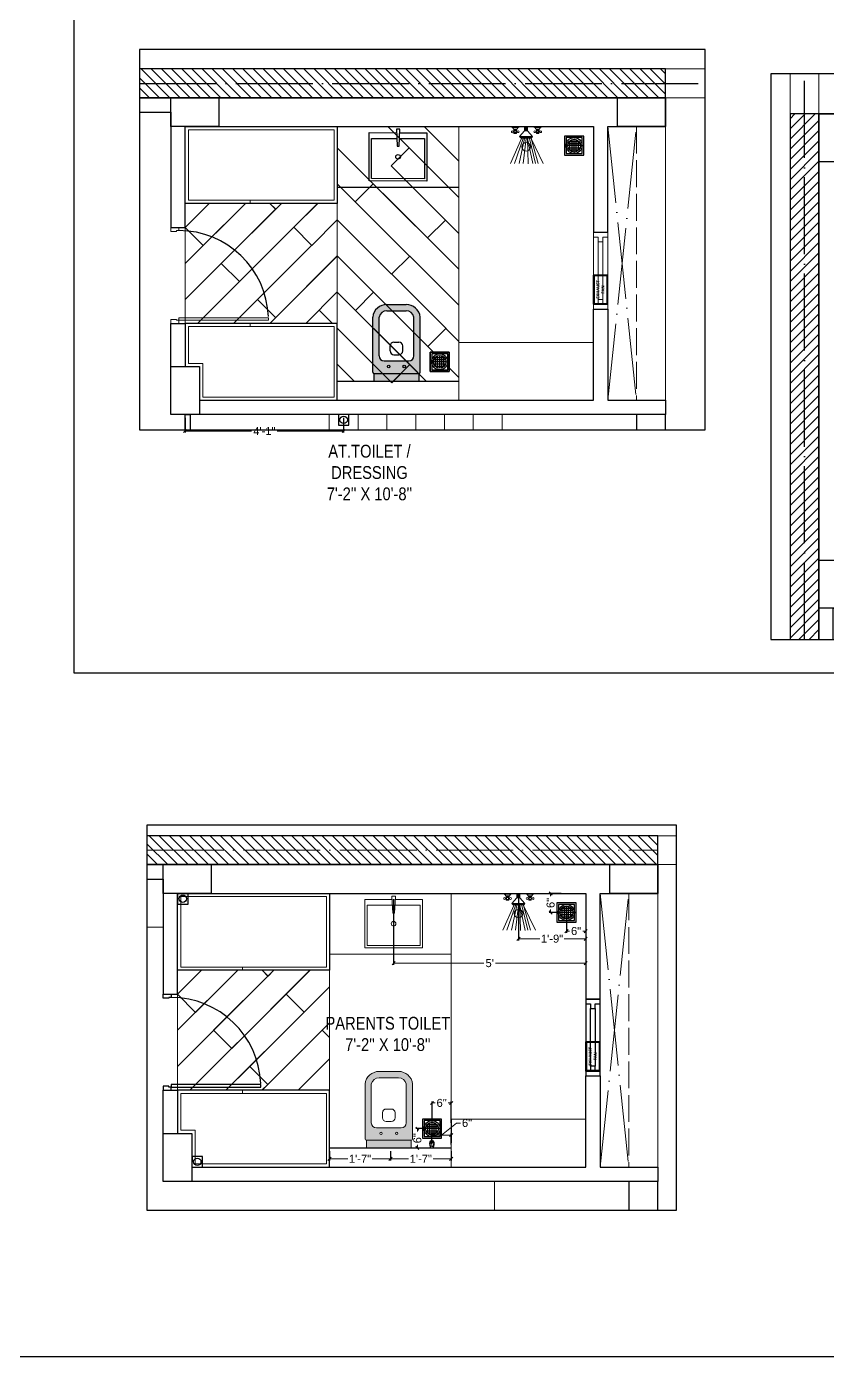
# Model space of a CAD drawing. Header units: millimetres. Extents: x 56222 to 3066687, y -650199 to -121287.
# Drawn here: x 156101 to 156351.2, y -179242.6 to -178827.1 of the extents above; entities that cross this region are included whole.
import ezdxf

# ---------------------------------------------------------------- set-up
doc = ezdxf.new("R2010")
doc.units = ezdxf.units.MM
doc.header["$MEASUREMENT"] = 0
doc.header["$PDMODE"] = 35
doc.linetypes.add('ACAD_ISO02W100', pattern=[15, 12, -3])
doc.linetypes.add('ACAD_ISO04W100', pattern=[30, 24, -3, 0, -3])
doc.layers.get('Defpoints').update_dxf_attribs({"color": 220})
for name, color, linetype in [('AR DOOR', 40, 'Continuous'), ('AR ELE-5', 134, 'Continuous'), ('SANIT', 232, 'Continuous'), ('WC-DET', 8, 'Continuous')]:
    doc.layers.add(name, color=color, linetype=linetype)
for name, color, linetype, lineweight in [('COLUMN', 1, 'Continuous', 30), ('dim05', 1, 'Continuous', 13), ('Electrical', 84, 'Continuous', 30), ('ELEVATION', 250, 'Continuous', 9), ('FIRST FLOOR ( TEXT )', 7, 'Continuous', 9), ('FURNITURE', 32, 'Continuous', 9), ('GROUND FLOOR', 7, 'Continuous', 9), ('GROUND FLOOR  ( HATCH )', 251, 'Continuous', 9), ('GROUND FLOOR  ( PLINE )', 251, 'Continuous', 30), ('GROUND FLOOR ( STAIR )', 251, 'Continuous', 9), ('SECOND FLOOR ( DW_RAIL )', 7, 'Continuous', 9), ('TILE', 14, 'Continuous', 9), ('UTILITY', 48, 'Continuous', 9), ('wall', 7, 'Continuous', 30), ('X_PLOT', 1, 'Continuous', 9), ('XX~SLAB ( BEAM )~ ( DIM )', 7, 'Continuous', 9)]:
    doc.layers.add(name, color=color, linetype=linetype, lineweight=lineweight)
doc.layers.add('XX~SLAB ( PLINE )', color=251, linetype='Continuous', plot=False)
doc.styles.add('Arial', font='arial.ttf')
doc.styles.add('KATHA', font='swissc.ttf')
doc.styles.get("Standard").update_dxf_attribs({"font": 'arial.ttf', "height": 6})
doc.dimstyles.new('ISO-25', dxfattribs={"dimtxt": 2.5, "dimasz": 1, "dimexe": 0.5, "dimexo": 1, "dimtad": 0, "dimdec": 1, "dimlunit": 4, "dimtxsty": 'Standard', "dimblk": 'OBLIQUE', "dimcen": 2.5, "dimclrd": 1, "dimclre": 1, "dimclrt": 5, "dimadec": 0, "dimazin": 0, "dimtfac": 1, "dimtdec": 1, "dimtmove": 0, "dimatfit": 3, "dimfxl": 1, "dimlwd": -1, "dimarcsym": 0})

# ---------------------------------------------------------------- blocks, each defined once
blk = doc.blocks.new('*U25')
for points in [[(-40, 0), (0, 0), (0, 30), (10, 30), (10, 100), (-40, 100)], [(0, 0), (0, -1120), (30, -1120), (30, 0)], [(1160, 0), (1120, 0), (1120, 30), (1110, 30), (1110, 100), (1160, 100)]]:
    blk.add_lwpolyline(points, close=True)
at = {"layer": 'AR ELE-5', "linetype": 'ByBlock', "ltscale": 15}
blk.add_arc((-2, 1), 1122, 272.373, 359.9653, dxfattribs=at)
blk = doc.blocks.new('A$C07311617')
at = {"layer": 'UTILITY'}
h = blk.add_hatch(color=7, dxfattribs=at)
h.paths.add_polyline_path([(-3.13, 2.02), (-3.13, 0), (-3.74, 0), (-3.74, 0.46), (-3.74, 1.42)])
h.paths.add_polyline_path([(-3.13, 0), (-3.13, -0.46), (-3.13, -2.02), (-3.74, -1.59), (-3.74, -0.46), (-3.74, 0)])
h = blk.add_hatch(color=7, dxfattribs=at)
h.paths.add_polyline_path([(0, 0.46), (0, 0), (-1.35, 0), (-1.35, 0.46)])
h.paths.add_polyline_path([(0, 0), (0, -0.46), (-1.35, -0.46), (-1.35, 0)])
at = {"layer": 'UTILITY', "color": 7}
for p, q in [((-3.74, 1.42), (-11.52, 4.9)), ((-0.27, 2.44), (-0.27, 4.33)), ((-3.74, 0.94), (-11.52, 3.66)), ((-3.74, 0.46), (-11.52, 2.15)), ((-3.74, 0), (-11.52, 0.93)), ((-3.13, 2.02), (-3.74, 1.42)), ((-3.13, -0.46), (-3.13, 2.02)), ((-1.35, 0.46), (-3.13, 2.02)), ((-3.13, 0.46), (-3.13, 1.42)), ((-1.74, 3.79), (-1.74, 4.05)), ((-1.74, 2.99), (-1.74, 2.72)), ((-1.47, 3.79), (-1.47, 4.05)), ((-1.47, 2.99), (-1.47, 2.72)), ((-1.35, -0.46), (-1.35, 0.46)), ((-1.35, 0.46), (0, 0.46)), ((-0.8, 3.9), (-0.8, 2.88)), ((0, -0.46), (0, 0.46)), ((-3.74, -0.46), (-11.62, -0.61)), ((-3.74, -0.46), (-11.57, -2.09)), ((-3.74, -1.03), (-11.52, -2.96)), ((-3.74, -1.59), (-11.52, -5.3)), ((-3.74, -1.59), (-11.52, -3.73)), ((-3.74, -1.59), (-3.13, -2.02)), ((-3.13, -0.46), (-3.13, -2.02)), ((-1.35, -0.46), (-3.13, -2.02)), ((-1.74, -3.22), (-1.74, -2.95)), ((-1.74, -4.02), (-1.74, -4.29)), ((-1.47, -3.22), (-1.47, -2.95)), ((-1.47, -4.02), (-1.47, -4.29)), ((-1.35, -0.46), (0, -0.46)), ((-0.8, -4.13), (-0.8, -3.11)), ((-0.27, -2.68), (-0.27, -4.56))]:
    blk.add_line(p, q, dxfattribs=at)
for points in [[(-1.35, 0.46), (-3.13, 2.02)], [(-3.13, -2.02), (-1.35, -0.46)]]:
    blk.add_lwpolyline(points, dxfattribs=at)
for points in [[(-1.07, 2.99), (-2.14, 2.99), (-2.14, 3.79), (-1.07, 3.79)], [(-1.07, -3.22), (-2.14, -3.22), (-2.14, -4.02), (-1.07, -4.02)]]:
    blk.add_lwpolyline(points, close=True, dxfattribs=at)
for centre, radius in [((-1.6, 4.32), 0.298), ((-6.31, 0), 1.33), ((-1.6, 3.39), 0.298), ((-1.6, 2.45), 0.298), ((-1.6, -2.69), 0.298), ((-1.6, -3.62), 0.298), ((-1.6, -4.55), 0.298)]:
    blk.add_circle(centre, radius, dxfattribs=at)
for centre, start, end in [((-1.47, 5.26), 285.2551, 344.7449), ((-1.47, 1.52), 15.2551, 74.7449), ((-1.47, -1.75), 285.2551, 344.7449), ((-1.47, -5.49), 15.2551, 74.7449)]:
    blk.add_arc(centre, 1.52, start, end, dxfattribs=at)
blk = doc.blocks.new('A$C1B9B2090')
at = {"layer": 'Electrical', "ltscale": 10}
blk.add_line((0, 4.97), (10.08, 4.97), dxfattribs=at)
at = {"layer": 'Electrical', "ltscale": 2}
for points in [[(0, 0), (10.08, 0), (10.08, 4.97), (0, 4.97)], [(0.25, 0.25), (9.83, 0.25), (9.83, 4.72), (0.25, 4.72)]]:
    blk.add_lwpolyline(points, close=True, dxfattribs=at)
at = {"layer": 'Electrical', "ltscale": 2, "insert": (1.5, 3.92), "char_height": 1.05, "width": 7.1646, "attachment_point": 1}
blk.add_mtext('\\pxqc;{\\fMalgun Gothic|b1|i0|c0|p34;\\W5.565;\\C0;\\W1;EXHAUST \\P\\W7.7995;\\W1;FAN}', dxfattribs=at)
blk = doc.blocks.new('_Oblique')
at = {"layer": 'wall', "color": 0, "lineweight": -2}
blk.add_line((-0.5, -0.5), (0.5, 0.5), dxfattribs=at)
blk = doc.blocks.new('*D240')
at = {"layer": 'Defpoints', "color": 0, "lineweight": 25, "transparency": 16777216}
for p in [(156150.57, -178948.37), (156200.06, -178948.37), (156200.06, -178953.49)]:
    blk.add_point(p, dxfattribs=at)
at = {"layer": 'dim05', "color": 1, "linetype": 'Continuous', "lineweight": -2, "transparency": 16777216}
for p, q in [((156150.57, -178949.37), (156150.57, -178953.99)), ((156200.06, -178949.37), (156200.06, -178953.99))]:
    blk.add_line(p, q, dxfattribs=at)
at = {"layer": 'dim05', "color": 1, "linetype": 'Continuous', "transparency": 16777216}
for p, q in [((156150.57, -178953.49), (156171.32, -178953.49)), ((156200.06, -178953.49), (156179.31, -178953.49))]:
    blk.add_line(p, q, dxfattribs=at)
at = {"layer": 'dim05', "color": 1, "transparency": 16777216, "rotation": 180}
blk.add_blockref('_Oblique', (156150.57, -178953.49), dxfattribs=at)
at = {"layer": 'dim05', "color": 1, "transparency": 16777216}
blk.add_blockref('_Oblique', (156200.06, -178953.49), dxfattribs=at)
at = {"layer": 'dim05', "color": 5, "lineweight": 25, "transparency": 16777216, "insert": (156175.31, -178953.49), "char_height": 2.5, "attachment_point": 5, "style": 'Arial'}
blk.add_mtext('4\'-1"', dxfattribs=at)
blk = doc.blocks.new('A$C3EC62B37')
at = {"layer": 'FURNITURE', "lineweight": 30, "ltscale": 0.25, "true_color": 0xffffff}
h = blk.add_hatch(color=7, dxfattribs=at)
h.dxf.hatch_style = 1
h.paths.add_polyline_path([(-12.22, 0), (-12.22, 2.35), (-26.26, 2.35), (-26.26, 0)])
h.paths.add_polyline_path([(-26.26, 2.35), (-12.22, 2.35, 0.414214), (-11.83, 2.74), (-11.83, 19.96, 0.388639), (-16.24, 23.87), (-22.38, 23.87, 0.379499), (-26.65, 19.96), (-26.65, 2.74, 0.414214)])
h.paths.add_polyline_path([(-15.35, 6.26), (-23.13, 6.26, -0.414214), (-24.7, 7.83), (-24.7, 19.96, -0.349567), (-22.37, 21.91), (-16.24, 21.91, -0.364948), (-13.78, 19.96), (-13.78, 7.83, -0.414214)], flags=16)
h.paths.add_polyline_path([(-18.46, 8.22), (-20.02, 8.22, -0.414214), (-21.2, 9.39), (-21.2, 10.96, -0.414214), (-20.02, 12.13), (-18.46, 12.13, -0.414214), (-17.28, 10.96), (-17.28, 9.39, -0.414214)], flags=0)
h.paths.add_polyline_path([(-22.06, 4.53, -1), (-21.27, 4.53, -1)], flags=16)
at = {"layer": 'FURNITURE', "color": 0, "linetype": 'ByBlock', "lineweight": -2}
for p, q in [((-22.24, 23.87), (-16.24, 23.87)), ((-22.24, 21.91), (-16.24, 21.91)), ((-26.65, 2.74), (-26.65, 19.96)), ((-24.7, 7.83), (-24.7, 19.96)), ((-13.78, 7.83), (-13.78, 19.96)), ((-11.83, 2.74), (-11.83, 19.96)), ((-21.2, 9.39), (-21.2, 10.96)), ((-20.02, 12.13), (-18.46, 12.13)), ((-17.28, 9.39), (-17.28, 10.96)), ((-23.13, 6.26), (-15.35, 6.26)), ((-20.02, 8.22), (-18.46, 8.22)), ((-26.26, 2.35), (-12.22, 2.35)), ((-26.26, 2.35), (-26.26, 0)), ((-26.26, 0), (-12.22, 0)), ((-26.26, 0), (-12.22, 0)), ((-12.22, 2.35), (-12.22, 0))]:
    blk.add_line(p, q, dxfattribs=at)
for centre in [(-21.66, 4.53), (-16.81, 4.53)]:
    blk.add_circle(centre, 0.391, dxfattribs=at)
for centre, radius, start, end in [((-22.31, 19.5), 4.37, 89.0873, 174.0395), ((-22.31, 19.48), 2.44, 88.437, 168.6348), ((-16.17, 19.5), 4.37, 5.9605, 90.9127), ((-16.17, 19.48), 2.44, 11.3652, 91.563), ((-20.02, 10.96), 1.17, 90, 180), ((-20.02, 9.39), 1.17, 180, 270), ((-18.46, 10.96), 1.17, 0, 90), ((-18.46, 9.39), 1.17, 270, 0), ((-23.13, 7.83), 1.57, 180, 270), ((-15.35, 7.83), 1.57, 270, 0), ((-26.26, 2.74), 0.391, 180, 270), ((-12.22, 2.74), 0.391, 270, 0)]:
    blk.add_arc(centre, radius, start, end, dxfattribs=at)
blk = doc.blocks.new('A$C775F2B7C')
at = {"layer": 'WC-DET', "color": 7}
for points in [[(0.02, 0.076), (0.007, 0.076, 0.150223), (0, 0.06), (0, 0.037), (0.007, 0.004, 0.333354), (0.011, 0), (0.025, 0), (0.038, 0, 0.333354), (0.043, 0.004), (0.05, 0.037), (0.05, 0.06, 0.150223), (0.043, 0.076), (0.03, 0.076)], [(0.025, 0.02), (0.012, 0.02, -0.354974), (0.007, 0.023), (0, 0.057)], [(0.02, 0.076), (0.02, 0.082, -0.414214), (0.021, 0.083), (0.025, 0.083)], [(0.025, 0.076), (0.02, 0.076, 0.150223)], [(0.03, 0.076), (0.03, 0.082, 0.414214), (0.029, 0.083), (0.025, 0.083)], [(0.025, 0.02), (0.038, 0.02, 0.354974), (0.042, 0.023), (0.05, 0.057)]]:
    blk.add_lwpolyline(points, format="xyb", dxfattribs=at)
at = {"layer": 'WC-DET'}
for points in [[(0, 0.063), (0.025, 0.063)], [(0, 0.057), (0.025, 0.057)], [(0.001, 0.065), (0.025, 0.065)], [(0.049, 0.065), (0.025, 0.065)], [(0.049, 0.063), (0.025, 0.063)], [(0.05, 0.057), (0.025, 0.057)]]:
    blk.add_lwpolyline(points, dxfattribs=at)
at = {"layer": 'WC-DET', "color": 7}
blk.add_lwpolyline([(0.03, 0.076), (0.025, 0.076)], dxfattribs=at)
blk = doc.blocks.new('*D379')
at = {"layer": 'Defpoints', "color": 0, "lineweight": 25, "transparency": 16777216}
for p in [(156215.68, -179098.8), (156275.67, -179100.19), (156275.67, -179119.78)]:
    blk.add_point(p, dxfattribs=at)
at = {"layer": 'dim05', "color": 1, "linetype": 'Continuous', "lineweight": -2, "transparency": 16777216}
for p, q in [((156215.68, -179099.8), (156215.68, -179120.28)), ((156275.67, -179101.19), (156275.67, -179120.28))]:
    blk.add_line(p, q, dxfattribs=at)
at = {"layer": 'dim05', "color": 1, "linetype": 'Continuous', "transparency": 16777216}
for p, q in [((156215.68, -179119.78), (156243.9, -179119.78)), ((156275.67, -179119.78), (156247.45, -179119.78))]:
    blk.add_line(p, q, dxfattribs=at)
at = {"layer": 'dim05', "color": 1, "transparency": 16777216, "rotation": 180}
blk.add_blockref('_Oblique', (156215.68, -179119.78), dxfattribs=at)
at = {"layer": 'dim05', "color": 1, "transparency": 16777216}
blk.add_blockref('_Oblique', (156275.67, -179119.78), dxfattribs=at)
at = {"layer": 'dim05', "color": 5, "lineweight": 25, "transparency": 16777216, "insert": (156245.68, -179119.78), "char_height": 2.5, "attachment_point": 5, "style": 'Arial'}
blk.add_mtext("5'", dxfattribs=at)
blk = doc.blocks.new('*D380')
at = {"layer": 'Defpoints', "color": 0, "lineweight": 25, "transparency": 16777216}
for p in [(156254.67, -179097.98), (156275.67, -179100.19), (156275.67, -179112.14)]:
    blk.add_point(p, dxfattribs=at)
at = {"layer": 'dim05', "color": 1, "linetype": 'Continuous', "lineweight": -2, "transparency": 16777216}
for p, q in [((156254.67, -179098.98), (156254.67, -179112.64)), ((156275.67, -179101.19), (156275.67, -179112.64))]:
    blk.add_line(p, q, dxfattribs=at)
at = {"layer": 'dim05', "color": 1, "linetype": 'Continuous', "transparency": 16777216}
for p, q in [((156254.67, -179112.14), (156261.34, -179112.14)), ((156275.67, -179112.14), (156269, -179112.14))]:
    blk.add_line(p, q, dxfattribs=at)
at = {"layer": 'dim05', "color": 1, "transparency": 16777216, "rotation": 180}
blk.add_blockref('_Oblique', (156254.67, -179112.14), dxfattribs=at)
at = {"layer": 'dim05', "color": 1, "transparency": 16777216}
blk.add_blockref('_Oblique', (156275.67, -179112.14), dxfattribs=at)
at = {"layer": 'dim05', "color": 5, "lineweight": 25, "transparency": 16777216, "insert": (156265.17, -179112.14), "char_height": 2.5, "attachment_point": 5, "style": 'Arial'}
blk.add_mtext('1\'-9"', dxfattribs=at)
blk = doc.blocks.new('*D381')
at = {"layer": 'Defpoints', "color": 0, "lineweight": 25, "transparency": 16777216}
for p in [(156233.67, -179173.48), (156227.63, -179177.48), (156233.67, -179177.48)]:
    blk.add_point(p, dxfattribs=at)
at = {"layer": 'dim05', "color": 1, "linetype": 'Continuous', "transparency": 16777216}
for p, q in [((156230.65, -179173.48), (156235.29, -179169.72)), ((156235.29, -179169.72), (156236.54, -179169.72)), ((156227.63, -179173.48), (156233.67, -179173.48))]:
    blk.add_line(p, q, dxfattribs=at)
at = {"layer": 'dim05', "color": 1, "linetype": 'Continuous', "lineweight": -2, "transparency": 16777216}
for p, q in [((156227.63, -179176.48), (156227.63, -179172.98)), ((156233.67, -179176.48), (156233.67, -179172.98))]:
    blk.add_line(p, q, dxfattribs=at)
at = {"layer": 'dim05', "color": 1, "transparency": 16777216, "rotation": 180}
blk.add_blockref('_Oblique', (156227.63, -179173.48), dxfattribs=at)
at = {"layer": 'dim05', "color": 1, "transparency": 16777216}
blk.add_blockref('_Oblique', (156233.67, -179173.48), dxfattribs=at)
at = {"layer": 'dim05', "color": 5, "lineweight": 25, "transparency": 16777216, "insert": (156238.61, -179169.72), "char_height": 2.5, "attachment_point": 5, "style": 'Arial'}
blk.add_mtext('6"', dxfattribs=at)
blk = doc.blocks.new('*D382')
at = {"layer": 'Defpoints', "color": 0, "lineweight": 25, "transparency": 16777216}
for p in [(156195.67, -179177.48), (156214.67, -179177.48), (156214.67, -179180.9)]:
    blk.add_point(p, dxfattribs=at)
at = {"layer": 'dim05', "color": 1, "linetype": 'Continuous', "lineweight": -2, "transparency": 16777216}
for p, q in [((156195.67, -179178.48), (156195.67, -179181.4)), ((156214.67, -179178.48), (156214.67, -179181.4))]:
    blk.add_line(p, q, dxfattribs=at)
at = {"layer": 'dim05', "color": 1, "linetype": 'Continuous', "transparency": 16777216}
for p, q in [((156195.67, -179180.9), (156201.34, -179180.9)), ((156214.67, -179180.9), (156209, -179180.9))]:
    blk.add_line(p, q, dxfattribs=at)
at = {"layer": 'dim05', "color": 1, "transparency": 16777216, "rotation": 180}
blk.add_blockref('_Oblique', (156195.67, -179180.9), dxfattribs=at)
at = {"layer": 'dim05', "color": 1, "transparency": 16777216}
blk.add_blockref('_Oblique', (156214.67, -179180.9), dxfattribs=at)
at = {"layer": 'dim05', "color": 5, "lineweight": 25, "transparency": 16777216, "insert": (156205.17, -179180.9), "char_height": 2.5, "attachment_point": 5, "style": 'Arial'}
blk.add_mtext('1\'-7"', dxfattribs=at)
blk = doc.blocks.new('*D383')
at = {"layer": 'Defpoints', "color": 0, "lineweight": 25, "transparency": 16777216}
for p in [(156214.67, -179177.48), (156233.67, -179177.48), (156233.67, -179180.9)]:
    blk.add_point(p, dxfattribs=at)
at = {"layer": 'dim05', "color": 1, "linetype": 'Continuous', "lineweight": -2, "transparency": 16777216}
for p, q in [((156214.67, -179178.48), (156214.67, -179181.4)), ((156233.67, -179178.48), (156233.67, -179181.4))]:
    blk.add_line(p, q, dxfattribs=at)
at = {"layer": 'dim05', "color": 1, "linetype": 'Continuous', "transparency": 16777216}
for p, q in [((156214.67, -179180.9), (156220.34, -179180.9)), ((156233.67, -179180.9), (156228, -179180.9))]:
    blk.add_line(p, q, dxfattribs=at)
at = {"layer": 'dim05', "color": 1, "transparency": 16777216, "rotation": 180}
blk.add_blockref('_Oblique', (156214.67, -179180.9), dxfattribs=at)
at = {"layer": 'dim05', "color": 1, "transparency": 16777216}
blk.add_blockref('_Oblique', (156233.67, -179180.9), dxfattribs=at)
at = {"layer": 'dim05', "color": 5, "lineweight": 25, "transparency": 16777216, "insert": (156224.17, -179180.9), "char_height": 2.5, "attachment_point": 5, "style": 'Arial'}
blk.add_mtext('1\'-7"', dxfattribs=at)
blk = doc.blocks.new('NAHNYsquare')
at = {"color": 253}
for p, q in [((5, -2.99), (1, -2.99)), ((4.89, -2.32), (1.11, -2.32)), ((4.89, -3.65), (1.11, -3.65)), ((4.49, -1.65), (1.51, -1.65)), ((1.67, -4.48), (1.67, -1.49)), ((2.33, -4.87), (2.33, -1.1)), ((3, -0.99), (3, -4.99)), ((3.67, -4.87), (3.67, -1.1)), ((4.33, -4.48), (4.33, -1.49)), ((4.49, -4.32), (1.51, -4.32))]:
    blk.add_line(p, q, dxfattribs=at)
for points in [[(0, -5.99), (6, -5.99), (6, 0.01), (0, 0.01)], [(0.5, -5.49), (5.5, -5.49), (5.5, -0.49), (0.5, -0.49)]]:
    blk.add_lwpolyline(points, close=True)
for radius in [2.5, 2]:
    blk.add_circle((3, -2.99), radius)
blk = doc.blocks.new('*D384')
at = {"layer": 'Defpoints', "color": 0, "lineweight": 25, "transparency": 16777216}
for p in [(156269.68, -179102.93), (156275.67, -179102.69), (156269.68, -179109.75)]:
    blk.add_point(p, dxfattribs=at)
at = {"layer": 'dim05', "color": 1, "linetype": 'Continuous', "lineweight": -2, "transparency": 16777216}
for p, q in [((156269.68, -179103.93), (156269.68, -179110.25)), ((156275.67, -179103.69), (156275.67, -179110.25))]:
    blk.add_line(p, q, dxfattribs=at)
at = {"layer": 'dim05', "color": 1, "linetype": 'Continuous', "transparency": 16777216}
for p, q in [((156269.68, -179109.75), (156270.61, -179109.75)), ((156275.67, -179109.75), (156274.74, -179109.75))]:
    blk.add_line(p, q, dxfattribs=at)
at = {"layer": 'dim05', "color": 1, "transparency": 16777216, "rotation": 180}
blk.add_blockref('_Oblique', (156269.68, -179109.75), dxfattribs=at)
at = {"layer": 'dim05', "color": 1, "transparency": 16777216}
blk.add_blockref('_Oblique', (156275.67, -179109.75), dxfattribs=at)
at = {"layer": 'dim05', "color": 5, "lineweight": 25, "transparency": 16777216, "insert": (156272.68, -179109.75), "char_height": 2.5, "attachment_point": 5, "style": 'Arial'}
blk.add_mtext('6"', dxfattribs=at)
blk = doc.blocks.new('*D385')
at = {"layer": 'Defpoints', "color": 0, "lineweight": 25, "transparency": 16777216}
for p in [(156269.05, -179097.98), (156264.72, -179103.94), (156269.68, -179103.94)]:
    blk.add_point(p, dxfattribs=at)
at = {"layer": 'dim05', "color": 1, "linetype": 'Continuous', "lineweight": -2, "transparency": 16777216}
for p, q in [((156268.05, -179097.98), (156264.22, -179097.98)), ((156268.68, -179103.94), (156264.22, -179103.94))]:
    blk.add_line(p, q, dxfattribs=at)
at = {"layer": 'dim05', "color": 1, "linetype": 'Continuous', "transparency": 16777216}
for p, q in [((156264.72, -179097.98), (156264.72, -179098.89)), ((156264.72, -179103.94), (156264.72, -179103.03))]:
    blk.add_line(p, q, dxfattribs=at)
at = {"layer": 'dim05', "color": 1, "transparency": 16777216}
for p, rotation in [((156264.72, -179097.98), 90), ((156264.72, -179103.94), 270)]:
    blk.add_blockref('_Oblique', p, dxfattribs=dict(at, rotation=rotation))
at = {"layer": 'dim05', "color": 5, "lineweight": 25, "transparency": 16777216, "insert": (156264.72, -179100.96), "char_height": 2.5, "attachment_point": 5, "rotation": 90, "style": 'Arial'}
blk.add_mtext('6"', dxfattribs=at)
blk = doc.blocks.new('*D386')
at = {"layer": 'Defpoints', "color": 0, "lineweight": 25, "transparency": 16777216}
for p in [(156227.67, -179163.45), (156227.67, -179170.67), (156233.67, -179170.67)]:
    blk.add_point(p, dxfattribs=at)
at = {"layer": 'dim05', "color": 1, "linetype": 'Continuous', "lineweight": -2, "transparency": 16777216}
for p, q in [((156227.67, -179169.67), (156227.67, -179162.95)), ((156233.67, -179169.67), (156233.67, -179162.95))]:
    blk.add_line(p, q, dxfattribs=at)
at = {"layer": 'dim05', "color": 1, "linetype": 'Continuous', "transparency": 16777216}
for p, q in [((156227.67, -179163.45), (156228.61, -179163.45)), ((156233.67, -179163.45), (156232.74, -179163.45))]:
    blk.add_line(p, q, dxfattribs=at)
at = {"layer": 'dim05', "color": 1, "transparency": 16777216, "rotation": 180}
blk.add_blockref('_Oblique', (156227.67, -179163.45), dxfattribs=at)
at = {"layer": 'dim05', "color": 1, "transparency": 16777216}
blk.add_blockref('_Oblique', (156233.67, -179163.45), dxfattribs=at)
at = {"layer": 'dim05', "color": 5, "lineweight": 25, "transparency": 16777216, "insert": (156230.67, -179163.45), "char_height": 2.5, "attachment_point": 5, "style": 'Arial'}
blk.add_mtext('6"', dxfattribs=at)
blk = doc.blocks.new('*D387')
at = {"layer": 'Defpoints', "color": 0, "lineweight": 25, "transparency": 16777216}
for p in [(156223.09, -179171.48), (156227.67, -179171.48), (156223.85, -179177.48)]:
    blk.add_point(p, dxfattribs=at)
at = {"layer": 'dim05', "color": 1, "linetype": 'Continuous', "lineweight": -2, "transparency": 16777216}
for p, q in [((156226.67, -179171.48), (156222.59, -179171.48)), ((156222.85, -179177.48), (156222.59, -179177.48))]:
    blk.add_line(p, q, dxfattribs=at)
at = {"layer": 'dim05', "color": 1, "linetype": 'Continuous', "transparency": 16777216}
for p, q in [((156223.09, -179171.48), (156223.09, -179172.41)), ((156223.09, -179177.48), (156223.09, -179176.55))]:
    blk.add_line(p, q, dxfattribs=at)
at = {"layer": 'dim05', "color": 1, "transparency": 16777216}
for p, rotation in [((156223.09, -179171.48), 90), ((156223.09, -179177.48), 270)]:
    blk.add_blockref('_Oblique', p, dxfattribs=dict(at, rotation=rotation))
at = {"layer": 'dim05', "color": 5, "lineweight": 25, "transparency": 16777216, "insert": (156223.09, -179174.48), "char_height": 2.5, "attachment_point": 5, "rotation": 90, "style": 'Arial'}
blk.add_mtext('6"', dxfattribs=at)

msp = doc.modelspace()

# ---------------------------------------------------------------- hatches: boundary and pattern name
at = {"layer": 'FURNITURE', "lineweight": 30, "ltscale": 0.25, "true_color": 0xffffff, "transparency": 33554518}
h = msp.add_hatch(color=7, dxfattribs=at)
h.dxf.hatch_style = 1
h.paths.add_polyline_path([(156223.589, -178937.867), (156223.589, -178935.519), (156209.545, -178935.519), (156209.545, -178937.867)])
h.paths.add_polyline_path([(156209.545, -178935.519), (156223.589, -178935.519, 0.4142136), (156223.98, -178935.128), (156223.98, -178917.911, 0.388639), (156219.567, -178913.998), (156213.428, -178913.998, 0.3794988), (156209.154, -178917.911), (156209.154, -178935.128, 0.4142136)])
h.paths.add_polyline_path([(156220.458, -178931.606), (156212.676, -178931.606, -0.4142136), (156211.111, -178930.041), (156211.111, -178917.911, -0.3495674), (156213.434, -178915.954), (156219.567, -178915.954, -0.364948), (156222.024, -178917.911), (156222.024, -178930.041, -0.4142136)], flags=16)
h.paths.add_polyline_path([(156217.35, -178929.65), (156215.784, -178929.65, -0.4142136), (156214.611, -178928.476), (156214.611, -178926.911, -0.4142136), (156215.784, -178925.737), (156217.35, -178925.737, -0.4142136), (156218.524, -178926.911), (156218.524, -178928.476, -0.4142136)], flags=0)
h.paths.add_polyline_path([(156213.75, -178933.342, -1), (156214.533, -178933.342, -1)], flags=16)
at = {"layer": 'GROUND FLOOR  ( HATCH )'}
h = msp.add_hatch(dxfattribs=at)
h.set_pattern_fill('ANSI31', color=6, scale=18, angle=90, style=0)
h.set_pattern_definition([(135, (-6318.6074, -295381.053), (-1.590990258, -1.590990258), [])])
h.paths.add_polyline_path([(156136.327, -178840.367), (156136.327, -178849.367), (156300.567, -178849.367), (156300.567, -178840.367)])
h = msp.add_hatch(dxfattribs=at)
h.set_pattern_fill('ANSI31', color=6, scale=18, angle=180, style=0)
h.set_pattern_definition([(225, (272880.1911, -341473.5415), (1.590990258, -1.590990258), [])])
h.paths.add_polyline_path([(156339.505, -179018.607), (156348.505, -179018.607), (156348.505, -178854.367), (156339.505, -178854.367)])
at = {"layer": 'GROUND FLOOR  ( HATCH )', "lineweight": 0}
h = msp.add_hatch(dxfattribs=at)
h.set_pattern_fill('ANSI31', color=6, scale=18, angle=90, style=0)
h.set_pattern_definition([(135, (-23436.1314, -326879.453), (-1.590990258, -1.590990258), [])])
h.paths.add_polyline_path([(156138.676, -179079.981), (156138.676, -179084.481), (156298.174, -179084.481), (156298.174, -179079.981)])
h.paths.add_polyline_path([(156138.676, -179084.481), (156138.676, -179088.981), (156298.174, -179088.981), (156298.174, -179084.481)])

# ---------------------------------------------------------------- linework, layer by layer
at = {"layer": 'COLUMN'}
for points in [[(156146.067, -178858.367), (156146.067, -178849.367), (156161.067, -178849.367), (156161.067, -178858.367)], [(156285.567, -178858.367), (156285.567, -178849.367), (156300.567, -178849.367), (156300.567, -178858.367)], [(156357.505, -178869.367), (156348.505, -178869.367), (156348.505, -178854.367), (156357.505, -178854.367)], [(156146.067, -178933.367), (156155.067, -178933.367), (156155.067, -178948.367), (156146.067, -178948.367)], [(156357.505, -179008.867), (156348.505, -179008.867), (156348.505, -178993.867), (156357.505, -178993.867)], [(156143.674, -179097.981), (156143.674, -179088.981), (156158.674, -179088.981), (156158.674, -179097.981)], [(156283.174, -179097.981), (156283.174, -179088.981), (156298.174, -179088.981), (156298.174, -179097.981)], [(156143.674, -179172.981), (156152.674, -179172.981), (156152.674, -179187.981), (156143.674, -179187.981)]]:
    msp.add_lwpolyline(points, close=True, dxfattribs=at)
at = {"layer": 'ELEVATION', "color": 32, "lineweight": 30, "true_color": 0xcd6928}
for p, q in [((156198.067, -178921.464), (156198.115, -178921.416)), ((156236.067, -178936.74), (156233.067, -178933.74))]:
    msp.add_line(p, q, dxfattribs=at)
at = {"layer": 'ELEVATION', "color": 32, "lineweight": 30, "true_color": 0xcd6928, "transparency": 33554518}
for p, q in [((156215.128, -178938.365), (156220.748, -178932.735)), ((156215.139, -178938.375), (156215.128, -178938.365))]:
    msp.add_line(p, q, dxfattribs=at)
at = {"layer": 'ELEVATION', "color": 1, "lineweight": 30}
for p, q in [((156148.174, -179152.039), (156176.414, -179123.799)), ((156153.824, -179135.139), (156166.982, -179121.981)), ((156165.106, -179146.421), (156189.546, -179121.981)), ((156176.414, -179123.799), (156174.6, -179121.981)), ((156174.6, -179121.981), (156176.446, -179123.831)), ((156176.446, -179123.831), (156178.296, -179121.981)), ((156187.717, -179135.123), (156195.674, -179127.166)), ((156148.172, -179129.477), (156153.824, -179135.139)), ((156182.066, -179129.461), (156187.717, -179135.123)), ((156187.696, -179135.08), (156182.076, -179129.45)), ((156163.296, -179159.481), (156187.696, -179135.08)), ((156159.454, -179140.759), (156165.106, -179146.421)), ((156176.387, -179157.702), (156195.674, -179138.416)), ((156195.674, -179143.052), (156193.358, -179140.732)), ((156193.369, -179140.721), (156195.674, -179143.031)), ((156185.859, -179159.481), (156195.674, -179149.666)), ((156176.345, -179157.681), (156170.725, -179152.051)), ((156170.736, -179152.04), (156176.387, -179157.702)), ((156174.545, -179159.481), (156176.345, -179157.681))]:
    msp.add_line(p, q, dxfattribs=at)
at = {"layer": 'ELEVATION', "lineweight": 25, "transparency": 33554600}
msp.add_lwpolyline([(156303.992, -179076.591), (156303.992, -179197.043), (156138.676, -179197.043), (156138.676, -179076.591)], close=True, dxfattribs=at)
at = {"layer": 'FURNITURE', "color": 0, "linetype": 'ByBlock', "lineweight": -2, "transparency": 33554518}
for p, q in [((156236.067, -178877.367), (156198.067, -178877.367)), ((156213.567, -178913.998), (156219.567, -178913.998)), ((156213.567, -178915.954), (156219.567, -178915.954)), ((156209.154, -178935.128), (156209.154, -178917.911)), ((156211.111, -178930.041), (156211.111, -178917.911)), ((156222.024, -178930.041), (156222.024, -178917.911)), ((156223.98, -178935.128), (156223.98, -178917.911)), ((156214.611, -178928.476), (156214.611, -178926.911)), ((156215.784, -178925.737), (156217.35, -178925.737)), ((156215.784, -178929.65), (156217.35, -178929.65)), ((156218.524, -178928.476), (156218.524, -178926.911)), ((156212.676, -178931.606), (156220.458, -178931.606)), ((156209.545, -178935.519), (156223.589, -178935.519)), ((156209.545, -178935.519), (156209.545, -178937.867)), ((156209.545, -178937.867), (156223.589, -178937.867)), ((156209.545, -178937.867), (156223.589, -178937.867)), ((156223.589, -178935.519), (156223.589, -178937.867))]:
    msp.add_line(p, q, dxfattribs=at)
at = {"layer": 'FURNITURE'}
for p, q in [((156170.817, -178881.367), (156170.817, -178882.367)), ((156170.817, -178920.867), (156170.817, -178919.867)), ((156233.674, -179116.981), (156195.674, -179116.981)), ((156168.424, -179120.981), (156168.424, -179121.981)), ((156168.424, -179160.481), (156168.424, -179159.481))]:
    msp.add_line(p, q, dxfattribs=at)
at = {"layer": 'FURNITURE', "lineweight": 30}
for points in [[(156150.567, -178882.367), (156150.567, -178858.367), (156198.067, -178858.367), (156198.067, -178882.367)], [(156148.174, -179121.981), (156148.174, -179097.981), (156195.674, -179097.981), (156195.674, -179121.981)]]:
    msp.add_lwpolyline(points, close=True, dxfattribs=at)
at = {"layer": 'FURNITURE'}
for points in [[(156151.567, -178859.367), (156197.067, -178859.367), (156197.067, -178881.367), (156151.567, -178881.367)], [(156236.067, -178943.867), (156236.067, -178925.867), (156278.067, -178925.867), (156278.067, -178943.867)], [(156149.174, -179098.981), (156194.674, -179098.981), (156194.674, -179120.981), (156149.174, -179120.981)], [(156215.394, -179104.099), (156215.966, -179104.099), (156216.223, -179098.802), (156215.143, -179098.802)], [(156233.674, -179183.481), (156233.726, -179168.48), (156275.726, -179168.48), (156275.674, -179183.481)]]:
    msp.add_lwpolyline(points, close=True, dxfattribs=at)
at = {"layer": 'FURNITURE', "color": 0, "linetype": 'ByBlock', "lineweight": -2, "transparency": 33554518}
for points in [[(156217.564, -178860.269), (156226.075, -178860.284), (156226.067, -178875.377), (156208.067, -178875.357), (156208.075, -178860.263), (156216.588, -178860.268)], [(156217.477, -178862.069), (156225.354, -178862.083), (156225.347, -178874.657), (156208.787, -178874.637), (156208.794, -178862.064), (156216.673, -178862.069)]]:
    msp.add_lwpolyline(points, dxfattribs=at)
msp.add_lwpolyline([(156216.787, -178864.485), (156217.359, -178864.486), (156217.617, -178859.189), (156216.537, -178859.188)], close=True, dxfattribs=at)
at = {"layer": 'FURNITURE', "lineweight": 30}
for points in [[(156155.067, -178943.867), (156198.067, -178943.867), (156198.067, -178919.867), (156150.567, -178919.867), (156150.567, -178933.367)], [(156150.567, -178953.157), (156150.567, -178948.367), (156152.067, -178948.367), (156152.067, -178953.157)], [(156152.674, -179183.481), (156195.674, -179183.481), (156195.674, -179159.481), (156148.174, -179159.481), (156148.174, -179172.981)]]:
    msp.add_lwpolyline(points, dxfattribs=at)
at = {"layer": 'FURNITURE'}
for points in [[(156156.067, -178942.867), (156197.067, -178942.867), (156197.067, -178920.867), (156151.567, -178920.867), (156151.567, -178932.367)], [(156151.567, -178932.367), (156156.067, -178932.367), (156156.067, -178942.867)], [(156138.676, -179108.481), (156143.674, -179108.481), (156143.674, -179093.481), (156138.676, -179093.481)], [(156216.171, -179099.883), (156224.682, -179099.897), (156224.673, -179114.991), (156206.673, -179114.97), (156206.682, -179099.876), (156215.194, -179099.882)], [(156216.083, -179101.683), (156223.961, -179101.697), (156223.953, -179114.27), (156207.394, -179114.251), (156207.401, -179101.677), (156215.28, -179101.682)], [(156153.674, -179182.481), (156194.674, -179182.481), (156194.674, -179160.481), (156149.174, -179160.481), (156149.174, -179171.981)], [(156149.174, -179171.981), (156153.674, -179171.981), (156153.674, -179182.481)]]:
    msp.add_lwpolyline(points, dxfattribs=at)
at = {"layer": 'FURNITURE', "color": 0, "linetype": 'ByBlock', "lineweight": -2, "transparency": 33554518}
for centre, radius in [((156217.071, -178867.83), 0.72), ((156214.141, -178933.342), 0.391), ((156218.993, -178933.342), 0.391)]:
    msp.add_circle(centre, radius, dxfattribs=at)
at = {"layer": 'FURNITURE'}
msp.add_circle((156215.678, -179107.444), 0.72, dxfattribs=at)
at = {"layer": 'FURNITURE', "color": 0, "linetype": 'ByBlock', "lineweight": -2, "transparency": 33554518}
for centre, radius, start, end in [((156213.497, -178918.364), 4.367, 89.08725, 174.03952), ((156213.501, -178918.391), 2.438, 88.43702, 168.63483), ((156219.637, -178918.364), 4.367, 5.96048, 90.91275), ((156219.634, -178918.391), 2.438, 11.36517, 91.56298), ((156215.784, -178926.911), 1.174, 90, 180), ((156215.784, -178928.476), 1.174, 180, 270), ((156217.35, -178926.911), 1.174, 0, 90), ((156217.35, -178928.476), 1.174, 270, 0), ((156212.676, -178930.041), 1.565, 180, 270), ((156220.458, -178930.041), 1.565, 270, 0), ((156209.545, -178935.128), 0.391, 180, 270), ((156223.589, -178935.128), 0.391, 270, 0)]:
    msp.add_arc(centre, radius, start, end, dxfattribs=at)
at = {"layer": 'GROUND FLOOR'}
for p, q in [((156136.327, -178840.367), (156313.033, -178840.367)), ((156339.505, -179018.607), (156339.505, -178841.901)), ((156348.505, -179018.607), (156348.505, -178841.901)), ((156136.327, -178849.367), (156313.033, -178849.367)), ((156300.567, -178849.367), (156300.567, -178953.157)), ((156348.505, -178854.367), (156452.295, -178854.367)), ((156146.067, -178858.367), (156146.066, -178889.863)), ((156150.567, -178858.367), (156278.067, -178858.367)), ((156150.567, -178858.367), (156150.567, -178933.367)), ((156198.067, -178943.867), (156198.067, -178858.367)), ((156236.067, -178943.867), (156236.067, -178858.367)), ((156278.067, -178912.367), (156278.067, -178858.367)), ((156282.567, -178858.367), (156300.567, -178858.367)), ((156282.567, -178912.367), (156282.567, -178858.367)), ((156146.066, -178889.863), (156150.566, -178889.863)), ((156278.067, -178891.367), (156282.567, -178891.367)), ((156146.067, -178919.867), (156146.067, -178948.367)), ((156146.067, -178919.867), (156150.567, -178919.867)), ((156155.067, -178943.867), (156278.067, -178943.867)), ((156282.567, -178943.867), (156300.567, -178943.867)), ((156146.067, -178948.367), (156300.567, -178948.367)), ((156291.567, -178948.367), (156291.567, -178953.157)), ((156138.676, -179079.981), (156303.992, -179079.981)), ((156138.676, -179088.981), (156303.992, -179088.981)), ((156298.174, -179088.981), (156298.174, -179197.043)), ((156143.674, -179097.981), (156143.672, -179129.477)), ((156148.174, -179097.981), (156275.674, -179097.981)), ((156148.174, -179097.981), (156148.174, -179172.981)), ((156195.674, -179183.481), (156195.674, -179097.981)), ((156233.674, -179183.481), (156233.674, -179097.981)), ((156275.674, -179151.981), (156275.674, -179097.981)), ((156280.174, -179097.981), (156298.174, -179097.981)), ((156280.174, -179151.981), (156280.174, -179097.981)), ((156143.672, -179129.477), (156148.172, -179129.477)), ((156275.674, -179130.981), (156280.174, -179130.981)), ((156143.674, -179159.481), (156143.674, -179187.981)), ((156143.674, -179159.481), (156148.174, -179159.481)), ((156152.674, -179183.481), (156275.674, -179183.481)), ((156280.174, -179183.481), (156298.174, -179183.481)), ((156143.674, -179187.981), (156298.174, -179187.981)), ((156289.174, -179187.981), (156289.174, -179197.043))]:
    msp.add_line(p, q, dxfattribs=at)
at = {"layer": 'GROUND FLOOR', "color": 1, "linetype": 'ACAD_ISO04W100'}
for p, q in [((156136.327, -178844.867), (156300.567, -178844.867)), ((156344.005, -179018.607), (156344.005, -178854.367)), ((156282.567, -178943.867), (156291.567, -178858.367)), ((156282.567, -178858.367), (156291.567, -178943.867)), ((156138.676, -179084.481), (156298.174, -179084.481)), ((156280.174, -179183.481), (156289.174, -179097.981)), ((156280.174, -179097.981), (156289.174, -179183.481))]:
    msp.add_line(p, q, dxfattribs=at)
at = {"layer": 'GROUND FLOOR', "linetype": 'ACAD_ISO02W100', "ltscale": 0.7}
for p, q in [((156291.567, -178858.367), (156291.567, -178943.867)), ((156289.174, -179097.981), (156289.174, -179183.481))]:
    msp.add_line(p, q, dxfattribs=at)
at = {"layer": 'GROUND FLOOR', "color": 6, "lineweight": 30}
for points in [[(156136.327, -178849.367), (156300.567, -178849.367), (156300.567, -178840.367), (156136.327, -178840.367)], [(156348.505, -179018.607), (156348.505, -178854.367), (156339.505, -178854.367), (156339.505, -179018.607)], [(156138.676, -179088.981), (156298.174, -179088.981), (156298.174, -179079.981), (156138.676, -179079.981)]]:
    msp.add_lwpolyline(points, dxfattribs=at)
at = {"layer": 'GROUND FLOOR  ( PLINE )'}
for points in [[(156136.327, -178853.867), (156146.067, -178853.867), (156146.066, -178889.863), (156150.566, -178889.863), (156150.567, -178858.367), (156278.067, -178858.367), (156278.067, -178891.367), (156282.567, -178891.367), (156282.567, -178858.367), (156300.567, -178858.367), (156300.567, -178849.367), (156136.327, -178849.367)], [(156353.005, -179018.607), (156353.005, -179008.867), (156389.001, -179008.868), (156389.001, -179004.368), (156357.505, -179004.367), (156357.505, -178876.867), (156390.505, -178876.867), (156390.505, -178872.367), (156357.505, -178872.367), (156357.505, -178854.367), (156348.505, -178854.367), (156348.505, -179018.607)], [(156278.067, -178943.867), (156278.067, -178915.372), (156282.567, -178915.372), (156282.567, -178943.867), (156300.567, -178943.867), (156300.567, -178948.367), (156146.067, -178948.367), (156146.067, -178919.867), (156150.567, -178919.867), (156150.567, -178933.367)], [(156198.067, -178937.867), (156236.067, -178937.867)], [(156155.067, -178943.867), (156278.067, -178943.867)], [(156300.567, -178953.157), (156300.567, -178948.367), (156291.567, -178948.367), (156291.567, -178953.157)], [(156138.676, -179093.481), (156143.674, -179093.481), (156143.672, -179129.477), (156148.172, -179129.477), (156148.174, -179097.981), (156275.674, -179097.981), (156275.674, -179130.981), (156280.174, -179130.981), (156280.174, -179097.981), (156298.174, -179097.981), (156298.174, -179088.981), (156138.676, -179088.981)], [(156275.674, -179183.481), (156275.674, -179154.986), (156280.174, -179154.986), (156280.174, -179183.481), (156298.174, -179183.481), (156298.174, -179187.981), (156143.674, -179187.981), (156143.674, -179159.481), (156148.174, -179159.481), (156148.174, -179172.981)], [(156195.674, -179177.481), (156233.674, -179177.481)], [(156152.674, -179183.481), (156275.674, -179183.481)], [(156298.174, -179197.043), (156298.174, -179187.981), (156289.174, -179187.981), (156289.174, -179197.043)]]:
    msp.add_lwpolyline(points, dxfattribs=at)
at = {"layer": 'GROUND FLOOR ( STAIR )'}
for p, q in [((156195.567, -178948.367), (156195.567, -178953.157)), ((156204.567, -178948.367), (156204.567, -178953.157)), ((156213.567, -178948.367), (156213.567, -178953.157)), ((156222.567, -178948.367), (156222.567, -178953.157)), ((156231.567, -178948.367), (156231.567, -178953.157)), ((156240.567, -178948.367), (156240.567, -178953.157)), ((156249.567, -178948.367), (156249.567, -178953.157)), ((156247.174, -179187.981), (156247.174, -179197.043))]:
    msp.add_line(p, q, dxfattribs=at)
at = {"layer": 'SECOND FLOOR ( DW_RAIL )', "color": 3}
msp.add_lwpolyline([(156278.067, -178891.372), (156278.067, -178892.872), (156279.567, -178892.872), (156279.567, -178894.372), (156281.067, -178894.372), (156281.067, -178912.372), (156279.567, -178912.372), (156279.567, -178913.872), (156278.067, -178913.872), (156278.067, -178915.372), (156282.567, -178915.372), (156282.567, -178913.872), (156281.067, -178913.872), (156281.067, -178912.372), (156279.567, -178912.372), (156279.567, -178894.372), (156281.067, -178894.372), (156281.067, -178892.872), (156282.567, -178892.872), (156282.567, -178891.372), (156278.067, -178891.372), (156278.067, -178915.372), (156282.567, -178915.372), (156282.567, -178891.372)], close=True, dxfattribs=at)
at = {"layer": 'TILE', "color": 1, "linetype": 'Continuous', "lineweight": 25}
msp.add_lwpolyline([(158321.234, -177400.874), (155066.713, -177400.874), (155066.713, -179242.65), (158321.234, -179242.65)], close=True, dxfattribs=at)
at = {"layer": 'X_PLOT', "linetype": 'ACAD_ISO04W100', "lineweight": 30}
for p, q in [((156344.005, -179018.607), (156344.005, -178841.901)), ((156136.327, -178844.867), (156313.033, -178844.867))]:
    msp.add_line(p, q, dxfattribs=at)
at = {"layer": 'XX~SLAB ( BEAM )~ ( DIM )', "color": 1, "lineweight": 25}
for p, q in [((156236.067, -178880.523), (156213.911, -178858.367)), ((156236.067, -178869.222), (156225.191, -178858.367)), ((156226.286, -178893.178), (156198.081, -178864.973)), ((156214.937, -178870.61), (156220.54, -178864.996)), ((156236.067, -178891.741), (156214.937, -178870.61)), ((156220.679, -178898.852), (156198.067, -178876.283)), ((156203.681, -178881.887), (156198.083, -178876.288)), ((156209.333, -178876.225), (156203.681, -178881.887)), ((156236.067, -178902.94), (156209.328, -178876.251)), ((156150.567, -178889.863), (156158.077, -178882.367)), ((156150.568, -178901.133), (156169.37, -178882.367)), ((156156.219, -178895.525), (156169.377, -178882.367)), ((156161.849, -178901.145), (156180.662, -178882.367)), ((156167.5, -178906.807), (156191.94, -178882.367)), ((156176.994, -178882.367), (156178.841, -178884.217)), ((156178.809, -178884.185), (156176.994, -178882.367)), ((156184.46, -178889.847), (156191.954, -178882.367)), ((156150.568, -178912.425), (156178.809, -178884.185)), ((156190.112, -178895.509), (156198.067, -178887.554)), ((156232.04, -178921.463), (156198.067, -178887.554)), ((156231.89, -178887.563), (156226.286, -178893.178)), ((156150.567, -178889.863), (156156.219, -178895.525)), ((156154.384, -178919.867), (156184.471, -178889.837)), ((156184.46, -178889.847), (156190.112, -178895.509)), ((156165.69, -178919.867), (156190.091, -178895.467)), ((156236.067, -178902.959), (156226.314, -178893.206)), ((156178.782, -178918.089), (156198.068, -178898.803)), ((156195.763, -178901.108), (156198.068, -178898.807)), ((156226.404, -178927.11), (156198.083, -178898.788)), ((156215.054, -178904.509), (156220.689, -178898.863)), ((156236.067, -178914.212), (156220.689, -178898.863)), ((156161.849, -178901.145), (156167.5, -178906.807)), ((156176.969, -178919.867), (156195.753, -178901.118)), ((156178.74, -178918.068), (156173.12, -178912.437)), ((156188.254, -178919.867), (156198.068, -178910.053)), ((156220.758, -178932.745), (156198.046, -178910.075)), ((156203.782, -178915.801), (156209.418, -178910.155)), ((156228.165, -178928.867), (156209.418, -178910.155)), ((156196.566, -178919.867), (156192.41, -178915.711)), ((156225.864, -178937.883), (156203.782, -178915.801)), ((156215.107, -178938.407), (156198.067, -178921.368)), ((156215.123, -178938.391), (156198.115, -178921.416)), ((156226.394, -178927.099), (156232.013, -178921.469)), ((156236.067, -178925.483), (156232.029, -178921.453)), ((156203.317, -178937.867), (156198.067, -178932.618)), ((156225.89, -178937.867), (156220.748, -178932.735)), ((156236.067, -178936.754), (156233.067, -178933.76))]:
    msp.add_line(p, q, dxfattribs=at)
at = {"layer": 'XX~SLAB ( BEAM )~ ( DIM )', "color": 32, "lineweight": 25, "true_color": 0xcd6928}
for p, q in [((156209.317, -178876.241), (156198.067, -178865.012)), ((156192.415, -178904.456), (156192.412, -178904.453))]:
    msp.add_line(p, q, dxfattribs=at)
at = {"layer": 'XX~SLAB ( BEAM )~ ( DIM )', "color": 1, "lineweight": 25, "transparency": 33554518}
msp.add_line((156220.758, -178932.745), (156215.107, -178938.407), dxfattribs=at)
at = {"layer": 'XX~SLAB ( BEAM )~ ( DIM )', "color": 1, "lineweight": 30}
for p, q in [((156148.172, -179129.477), (156155.682, -179121.981)), ((156148.174, -179140.747), (156166.975, -179121.981)), ((156159.454, -179140.759), (156178.267, -179121.981)), ((156182.066, -179129.461), (156189.56, -179121.981)), ((156170.736, -179152.04), (156195.674, -179127.149)), ((156151.989, -179159.481), (156182.076, -179129.45)), ((156174.574, -179159.481), (156193.358, -179140.732)), ((156193.369, -179140.721), (156195.674, -179138.421)), ((156163.282, -179159.481), (156170.725, -179152.051))]:
    msp.add_line(p, q, dxfattribs=at)
msp.add_lwpolyline([(156800.835, -179029.141), (156115.895, -179029.141), (156115.895, -178671.255), (156800.835, -178671.255)], close=True, dxfattribs=at)
at = {"layer": 'XX~SLAB ( BEAM )~ ( DIM )', "color": 242, "lineweight": 30, "true_color": 0xcd2027}
for points in [[(156136.327, -178834.325), (156136.327, -178953.157), (156313.033, -178953.157), (156313.033, -178834.325)], [(156333.463, -179018.607), (156452.295, -179018.607), (156452.295, -178841.901), (156333.463, -178841.901)]]:
    msp.add_lwpolyline(points, close=True, dxfattribs=at)
at = {"layer": 'XX~SLAB ( BEAM )~ ( DIM )'}
for points in [[(156150.567, -178919.867), (156150.567, -178882.367), (156198.067, -178882.367), (156198.067, -178919.867)], [(156148.174, -179159.481), (156148.174, -179121.981), (156195.674, -179121.981), (156195.674, -179159.481)]]:
    msp.add_lwpolyline(points, close=True, dxfattribs=at)
at = {"layer": 'XX~SLAB ( BEAM )~ ( DIM )', "color": 1, "lineweight": 25}
msp.add_lwpolyline([(156227.067, -178928.867), (156233.067, -178928.867), (156233.067, -178934.867), (156227.067, -178934.867)], close=True, dxfattribs=at)
at = {"layer": 'XX~SLAB ( BEAM )~ ( DIM )', "color": 6, "lineweight": 30}
for points in [[(156201.717, -178951.694), (156201.717, -178948.376), (156198.407, -178948.359), (156198.407, -178951.677)], [(156148.156, -179101.291), (156151.475, -179101.291), (156151.492, -179097.981), (156148.174, -179097.981)], [(156152.674, -179183.481), (156155.992, -179183.481), (156156.01, -179180.171), (156152.691, -179180.171)]]:
    msp.add_lwpolyline(points, close=True, dxfattribs=at)
for centre in [(156200.062, -178950.022), (156149.829, -179099.636), (156154.346, -179181.826)]:
    msp.add_circle(centre, 1.155, dxfattribs=at)
at = {"layer": 'XX~SLAB ( PLINE )'}
msp.add_lwpolyline([(156275.674, -179130.986), (156275.674, -179132.486), (156277.174, -179132.486), (156277.174, -179133.986), (156278.674, -179133.986), (156278.674, -179151.986), (156277.174, -179151.986), (156277.174, -179153.486), (156275.674, -179153.486), (156275.674, -179154.986), (156280.174, -179154.986), (156280.174, -179153.486), (156278.674, -179153.486), (156278.674, -179151.986), (156277.174, -179151.986), (156277.174, -179133.986), (156278.674, -179133.986), (156278.674, -179132.486), (156280.174, -179132.486), (156280.174, -179130.986), (156275.674, -179130.986), (156275.674, -179154.986), (156280.174, -179154.986), (156280.174, -179130.986)], close=True, dxfattribs=at)

# ---------------------------------------------------------------- block references
at = {"xscale": 0.9052782660299882, "yscale": 0.9052782660299882, "zscale": 0.9052782660299882}
for p, rotation in [((156282.566, -178913.872), 90), ((156280.173, -179153.486), 89.99999999999999)]:
    msp.add_blockref('A$C1B9B2090', p, dxfattribs=dict(at, rotation=rotation))
at = {"layer": 'AR DOOR', "linetype": 'ByBlock', "lineweight": -2, "extrusion": (0, 0, -1), "xscale": -0.02500332000264408, "yscale": 0.02500332000264408, "zscale": -0.02500332000264408, "rotation": 270}
msp.add_blockref('*U25', (-156146.173, -179158.481), dxfattribs=at)
at = {"layer": 'FURNITURE', "lineweight": 18}
for p, rotation in [((156257.067, -178858.367), 90.03312803684925), ((156254.674, -179097.981), 90.03312803684909)]:
    msp.add_blockref('A$C07311617', p, dxfattribs=dict(at, rotation=rotation))
at = {"layer": 'FURNITURE', "color": 0, "linetype": 'ByBlock', "lineweight": -2, "transparency": 33554518, "extrusion": (0, 0, -1), "xscale": -0.02500332000264408, "yscale": 0.02500332000264408, "zscale": -0.02500332000264408, "rotation": 270}
msp.add_blockref('*U25', (-156148.566, -178918.867), dxfattribs=at)
at = {"layer": 'FURNITURE'}
msp.add_blockref('A$C3EC62B37', (156233.413, -179177.481), dxfattribs=at)
at = {"layer": 'SANIT', "linetype": 'ByBlock', "rotation": 270}
for p in [(156275.057, -178861.314), (156233.053, -178928.867), (156272.664, -179100.928), (156230.659, -179168.481)]:
    msp.add_blockref('NAHNYsquare', p, dxfattribs=at)
at = {"layer": 'WC-DET', "xscale": 27.91359444021024, "yscale": 27.91359444021024, "zscale": 27.91359444021024}
msp.add_blockref('A$C775F2B7C', (156226.938, -179177.481), dxfattribs=at)

# ---------------------------------------------------------------- texts
at = {"layer": 'FIRST FLOOR ( TEXT )', "char_height": 4, "attachment_point": 5, "style": 'KATHA'}
for s, insert in [("AT.TOILET /\\PDRESSING\\P7'-2'' X 10'-8''", (156208.134, -178966.491)), ("PARENTS TOILET\\P7'-2'' X 10'-8''", (156213.872, -179141.908))]:
    msp.add_mtext(s, dxfattribs=dict(at, insert=insert))

# ---------------------------------------------------------------- dimensions: what is measured, and where the dimension line sits
at = {"layer": 'dim05', "color": 27, "lineweight": 25, "true_color": 0x7d5120}
for base, p1, p2, angle, picture, middle in [((156200.062, -178953.488), (156150.567, -178948.367), (156200.062, -178948.367), 180, '*D240', (156175.315, -178953.488)), ((156264.715, -179103.944), (156269.046, -179097.981), (156269.678, -179103.944), 270, '*D385', (156264.715, -179100.962)), ((156223.093, -179171.481), (156223.848, -179177.481), (156227.674, -179171.481), 270, '*D387', (156223.093, -179174.481))]:
    dim = msp.add_linear_dim(base=base, p1=p1, p2=p2, angle=angle, dimstyle='ISO-25', override={"dimdec": 0, "dimtxsty": 'Arial'}, dxfattribs=at)
    dim.commit()
    dim.dimension.update_dxf_attribs({"geometry": picture, "text_midpoint": middle})
for base, p1, p2, picture, middle in [((156275.674, -179119.782), (156215.683, -179098.802), (156275.674, -179100.191), '*D379', (156245.679, -179119.782)), ((156275.674, -179112.139), (156254.674, -179097.981), (156275.674, -179100.191), '*D380', (156265.174, -179112.139)), ((156269.678, -179109.753), (156275.674, -179102.687), (156269.678, -179102.928), '*D384', (156272.676, -179109.753)), ((156227.674, -179163.454), (156233.674, -179170.667), (156227.674, -179170.667), '*D386', (156230.674, -179163.454)), ((156214.674, -179180.898), (156195.674, -179177.481), (156214.674, -179177.481), '*D382', (156205.174, -179180.898)), ((156233.674, -179180.898), (156214.674, -179177.481), (156233.674, -179177.481), '*D383', (156224.174, -179180.898))]:
    dim = msp.add_linear_dim(base=base, p1=p1, p2=p2, dimstyle='ISO-25', override={"dimdec": 0, "dimtxsty": 'Arial'}, dxfattribs=at)
    dim.commit()
    dim.dimension.update_dxf_attribs({"geometry": picture, "text_midpoint": middle})
dim = msp.add_linear_dim(base=(156233.674, -179173.481), p1=(156227.63, -179177.481), p2=(156233.674, -179177.481), dimstyle='ISO-25', override={"dimdec": 0, "dimtxsty": 'Arial', "dimtmove": 1}, dxfattribs=at)
dim.commit()
dim.dimension.update_dxf_attribs({"geometry": '*D381', "text_midpoint": (156237.167, -179169.721), "dimtype": 160})

doc.saveas('drawing.dxf')
